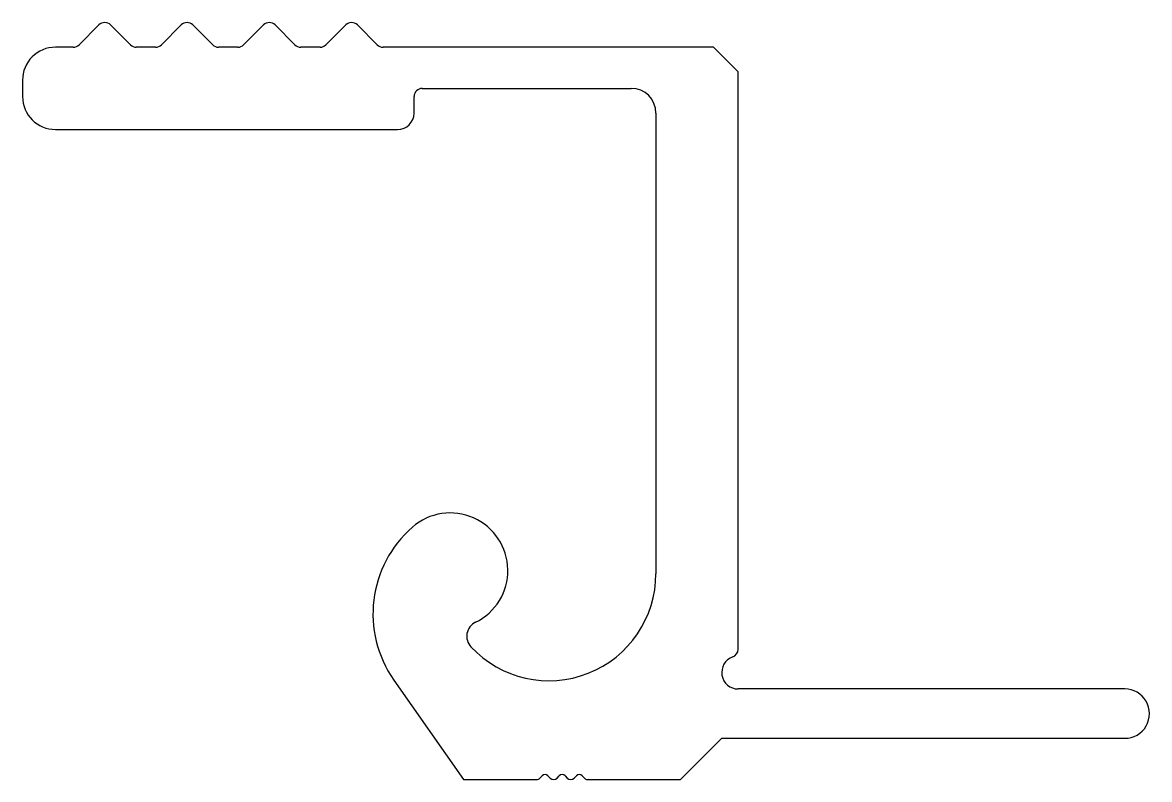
# Model space of a CAD drawing. Extents: x 2020.3 to 2088.8, y 1459.4 to 1505.4.
import ezdxf

# ---------------------------------------------------------------- set-up
doc = ezdxf.new("R2010")
doc.units = 0
doc.layers.get('0').update_dxf_attribs({"linetype": 'CONTINUOUS'})

msp = doc.modelspace()

# ---------------------------------------------------------------- linework, layer by layer
for p, q in [((2024.987, 1505.22), (2023.781, 1504.014)), ((2026.902, 1504.014), (2025.694, 1505.221)), ((2029.987, 1505.221), (2028.781, 1504.014)), ((2031.902, 1504.013), (2030.694, 1505.222)), ((2034.988, 1505.221), (2033.781, 1504.014)), ((2036.902, 1504.014), (2035.695, 1505.221)), ((2039.988, 1505.221), (2038.781, 1504.014)), ((2041.902, 1504.013), (2040.694, 1505.221)), ((2023.427, 1503.867), (2022.341, 1503.867)), ((2028.427, 1503.867), (2027.255, 1503.867)), ((2033.427, 1503.867), (2032.255, 1503.867)), ((2036.902, 1504.014), (2036.902, 1504.014)), ((2038.427, 1503.867), (2037.255, 1503.867)), ((2062.341, 1503.867), (2042.255, 1503.867)), ((2063.841, 1502.367), (2062.341, 1503.867)), ((2063.841, 1467.281), (2063.841, 1502.367)), ((2020.341, 1501.865), (2020.341, 1500.865)), ((2044.141, 1499.868), (2044.141, 1500.867)), ((2044.641, 1501.367), (2044.641, 1501.367)), ((2044.641, 1501.367), (2057.341, 1501.367)), ((2058.841, 1499.867), (2058.841, 1471.867)), ((2022.342, 1498.867), (2043.142, 1498.867)), ((2042.909, 1465.411), (2047.141, 1459.367)), ((2087.34, 1464.867), (2063.841, 1464.867)), ((2060.341, 1459.367), (2062.841, 1461.867)), ((2062.841, 1461.867), (2087.342, 1461.867)), ((2047.141, 1459.367), (2051.602, 1459.367)), ((2051.779, 1459.44), (2051.924, 1459.586)), ((2052.278, 1459.586), (2052.409, 1459.455)), ((2052.833, 1459.455), (2052.964, 1459.586)), ((2053.318, 1459.586), (2053.449, 1459.455)), ((2053.873, 1459.455), (2054.004, 1459.586)), ((2054.358, 1459.586), (2054.504, 1459.44)), ((2054.68, 1459.367), (2060.341, 1459.367))]:
    msp.add_line(p, q)
for centre, radius, start, end in [((2025.341, 1504.867), 0.5, 45.08575, 135.10588), ((2030.341, 1504.867), 0.5, 45.13059, 135.03926), ((2035.341, 1504.867), 0.5, 44.99998, 135.00002), ((2040.341, 1504.867), 0.5, 45.04264, 135.00002), ((2022.341, 1501.867), 2, 90, 180.0641), ((2023.427, 1504.367), 0.5, 270, 315.12013), ((2027.255, 1504.367), 0.5, 224.99998, 270), ((2028.427, 1504.367), 0.5, 270, 315.00002), ((2032.255, 1504.367), 0.5, 225.093, 270), ((2033.427, 1504.367), 0.5, 270, 315), ((2037.255, 1504.367), 0.5, 224.99998, 270), ((2038.427, 1504.367), 0.5, 270, 315.00002), ((2042.255, 1504.367), 0.5, 225.08102, 270), ((2022.341, 1500.867), 2, 180.0641, 270.01915), ((2044.641, 1500.867), 0.5, 90, 180), ((2057.341, 1499.867), 1.5, 0, 90), ((2043.141, 1499.867), 1, 270.02709, 0.02027), ((2046.341, 1472.064), 3.5, 295.92387, 131.11157), ((2048.643, 1469.427), 7, 131.11157, 215.01035), ((2052.341, 1471.867), 6.5, 223.1032, 0), ((2048.283, 1468.069), 0.942, 115.92387, 223.1032), ((2063.341, 1467.281), 0.5, 289.47122, 0), ((2063.841, 1465.867), 1, 109.47122, 270), ((2087.341, 1463.367), 1.5, 270.04978, 90.05935), ((2051.602, 1459.617), 0.25, 270, 315), ((2052.101, 1459.409), 0.25, 45, 135), ((2052.621, 1459.667), 0.3, 225, 315), ((2053.141, 1459.409), 0.25, 45, 135), ((2053.661, 1459.667), 0.3, 225, 315), ((2054.181, 1459.409), 0.25, 45, 135), ((2054.68, 1459.617), 0.25, 225, 270)]:
    msp.add_arc(centre, radius, start, end)

doc.saveas('drawing.dxf')
